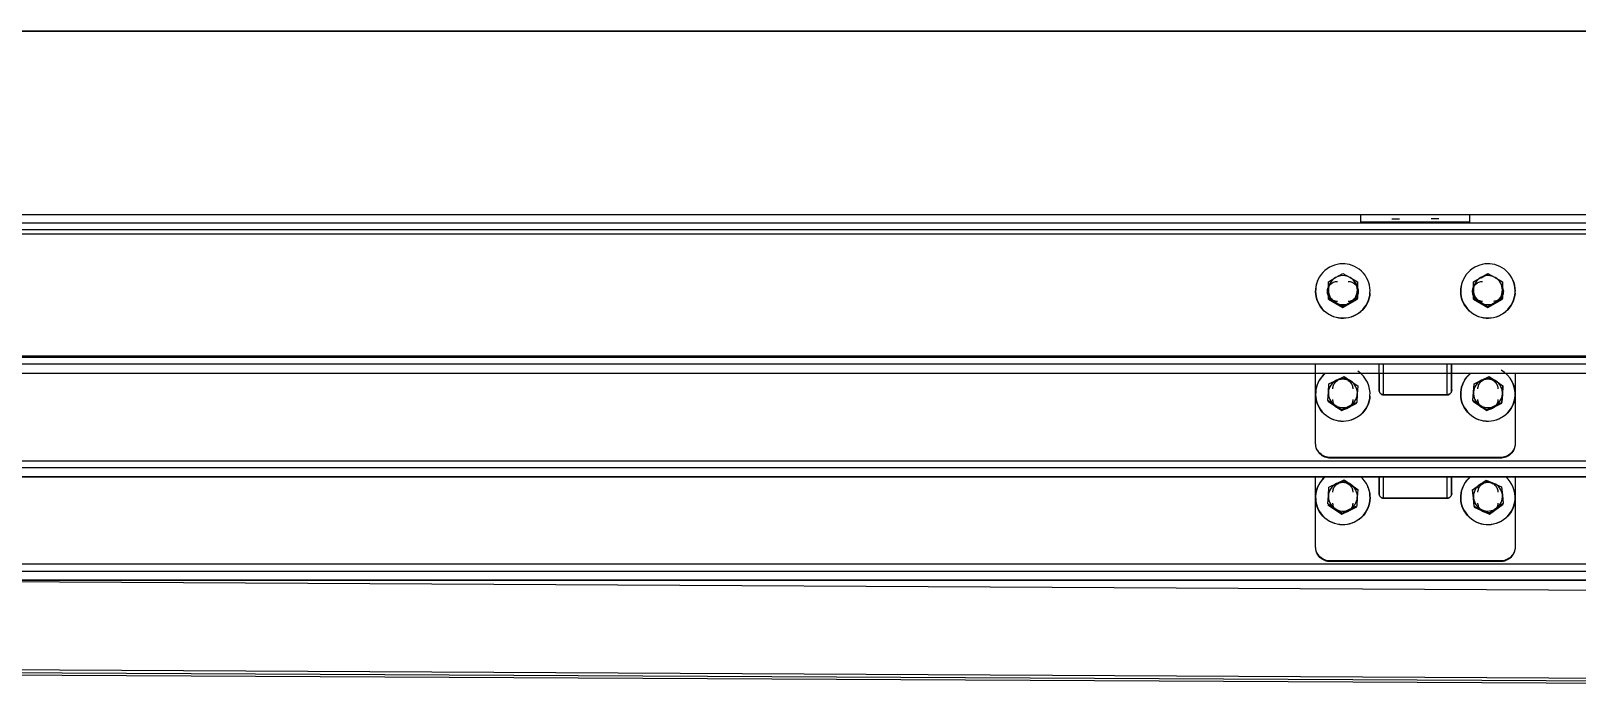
# Model space of a CAD drawing. Header units: millimetres. Extents: x 4625 to 14334, y 16216 to 31562.
# Drawn here: x 11827 to 12679, y 24731 to 25095 of the extents above; entities that cross this region are included whole.
import ezdxf

# ---------------------------------------------------------------- set-up
doc = ezdxf.new("R2010")
doc.units = ezdxf.units.MM
doc.header["$LTSCALE"] = 3
doc.layers.add('Default', color=7, linetype='Continuous')

msp = doc.modelspace()

# ---------------------------------------------------------------- linework, layer by layer
at = {"layer": 'Default'}
for p, q in [((10921.65, 25094.55), (13468.15, 25094.55)), ((10921.65, 25094.41), (13468.15, 25094.41)), ((10919.65, 24993.3), (13470.15, 24993.3)), ((13470.15, 24988.49), (10919.65, 24988.49)), ((12560.15, 24989.02), (12560.15, 24993.01)), ((12620.15, 24989.02), (12560.15, 24989.02)), ((12577.15, 24991.01), (12581.4, 24991.01)), ((12603.15, 24991.01), (12598.9, 24991.01)), ((12620.15, 24989.02), (12620.15, 24993.01)), ((10959.65, 24985.14), (13384.65, 24985.14)), ((13384.65, 24982.48), (10959.65, 24982.48)), ((12558.15, 24946.58), (12558.15, 24955.8)), ((12630.15, 24960.41), (12626.34, 24958.21)), ((12630.15, 24960.8), (12630.15, 24959.62)), ((12542.15, 24946.58), (12542.15, 24946.98)), ((12542.15, 24946.58), (12550.15, 24941.98)), ((12550.15, 24941.98), (12558.15, 24946.58)), ((12558.15, 24946.58), (12558.15, 24946.98)), ((12622.15, 24946.58), (12622.15, 24946.98)), ((12622.15, 24946.58), (12630.15, 24941.98)), ((12630.15, 24941.98), (12638.15, 24946.58)), ((12638.15, 24946.58), (12638.15, 24946.98)), ((12550.15, 24942.37), (12550.15, 24943.66)), ((13385.65, 24914.5), (10958.65, 24914.5)), ((13382.65, 24915.14), (10961.65, 24915.14)), ((13382.65, 24915), (10961.65, 24915)), ((13385.65, 24910.77), (10958.65, 24910.77)), ((13380.65, 24905.67), (10958.65, 24905.67)), ((13380.65, 24905.67), (10958.65, 24905.67)), ((12535.15, 24867.3), (12535.15, 24910.77)), ((12535.15, 24866.95), (12535.15, 24910.77)), ((12550.8, 24903.96), (12550.71, 24902.78)), ((12570, 24905.67), (12570, 24896.23)), ((12570.15, 24896.38), (12570.15, 24910.77)), ((12570.15, 24905.67), (12570.15, 24896.38)), ((12572.65, 24893.89), (12572.65, 24910.77)), ((12607.65, 24893.89), (12607.65, 24910.77)), ((12610.15, 24896.38), (12610.15, 24910.77)), ((12610.15, 24896.38), (12610.15, 24910.77)), ((12610.3, 24896.23), (12610.3, 24910.77)), ((12630.8, 24903.96), (12630.71, 24902.78)), ((12645.15, 24905.67), (12645.15, 24867.3)), ((12645.15, 24905.67), (12645.15, 24866.95)), ((12570, 24896.58), (12570, 24896.23)), ((12610.3, 24896.58), (12610.3, 24896.23)), ((12637.81, 24889.22), (12638.45, 24898.42)), ((12541.85, 24890.34), (12549.51, 24885.18)), ((12549.51, 24885.18), (12557.81, 24889.22)), ((12572.5, 24894.09), (12607.8, 24894.09)), ((12572.65, 24893.89), (12607.65, 24893.89)), ((12621.85, 24890.34), (12629.51, 24885.18)), ((12629.51, 24885.18), (12637.81, 24889.22)), ((10958.65, 24857.48), (13385.65, 24857.48)), ((10958.65, 24853.74), (13385.65, 24853.74)), ((12637.15, 24859.32), (12543.15, 24859.32)), ((12637.15, 24858.97), (12543.15, 24858.97)), ((10958.65, 24848.65), (13385.65, 24848.65)), ((13385.65, 24848.64), (10958.65, 24848.64)), ((12535.15, 24810.28), (12535.15, 24848.65)), ((12535.15, 24809.93), (12535.15, 24848.65)), ((12550.8, 24846.94), (12550.71, 24845.76)), ((12558.45, 24841.39), (12554.81, 24843.84)), ((12570, 24848.65), (12570, 24839.21)), ((12570.15, 24839.35), (12570.15, 24848.65)), ((12570.15, 24848.65), (12570.15, 24839.35)), ((12572.65, 24836.86), (12572.65, 24848.65)), ((12607.65, 24836.86), (12607.65, 24848.65)), ((12610.15, 24839.35), (12610.15, 24848.65)), ((12610.15, 24839.35), (12610.15, 24848.65)), ((12610.3, 24839.21), (12610.3, 24848.65)), ((12629.23, 24846.92), (12629.36, 24845.74)), ((12645.15, 24848.65), (12645.15, 24810.28)), ((12645.15, 24848.65), (12645.15, 24809.93)), ((12570, 24839.55), (12570, 24839.21)), ((12572.5, 24837.06), (12607.8, 24837.06)), ((12572.65, 24836.86), (12607.65, 24836.86)), ((12610.3, 24839.55), (12610.3, 24839.21)), ((12621.73, 24841.14), (12622.65, 24831.97)), ((12541.85, 24833.31), (12549.51, 24828.16)), ((12549.51, 24828.16), (12557.81, 24832.2)), ((12622.65, 24831.97), (12631.07, 24828.18)), ((12631.07, 24828.18), (12638.57, 24833.56)), ((12635.65, 24834.22), (12635.65, 24833.87)), ((12637.15, 24802.3), (12543.15, 24802.3)), ((12637.15, 24801.95), (12543.15, 24801.95)), ((13380.65, 24800.45), (10958.65, 24800.45)), ((10958.65, 24796.71), (13385.65, 24796.71)), ((11488.82, 24792.56), (13373.59, 24782.69)), ((11488.82, 24792.56), (13373.59, 24782.69)), ((13380.65, 24791.62), (10958.65, 24791.62)), ((13380.65, 24791.61), (10958.65, 24791.61)), ((13389.15, 24731.11), (10955.15, 24743.85)), ((10957.63, 24746.84), (13389.15, 24734.11)), ((10957.63, 24745.34), (13389.15, 24732.61))]:
    msp.add_line(p, q, dxfattribs=at)
for points in [[(12565.11, 24950.15, 0), (12565.15, 24951.49, 0), (12565.06, 24952.88, 0), (12564.83, 24954.3, 0), (12564.45, 24955.72, 0), (12563.92, 24957.12, 0), (12563.25, 24958.49, 0), (12562.43, 24959.79, 0), (12561.47, 24961.01, 0), (12560.4, 24962.12, 0), (12559.22, 24963.11, 0), (12557.95, 24963.97, 0), (12556.63, 24964.69, 0), (12555.27, 24965.26, 0), (12553.9, 24965.68, 0), (12552.54, 24965.96, 0), (12551.2, 24966.12, 0), (12549.85, 24966.15, 0), (12548.46, 24966.06, 0), (12547.04, 24965.83, 0), (12545.62, 24965.46, 0), (12544.21, 24964.93, 0), (12542.84, 24964.26, 0), (12541.53, 24963.44, 0), (12540.31, 24962.48, 0), (12539.19, 24961.41, 0), (12538.2, 24960.23, 0), (12537.34, 24958.97, 0), (12536.62, 24957.66, 0), (12536.05, 24956.3, 0), (12535.63, 24954.93, 0), (12535.34, 24953.57, 0), (12535.19, 24952.24, 0)], [(12645.11, 24950.15, 0), (12645.15, 24951.49, 0), (12645.06, 24952.88, 0), (12644.83, 24954.3, 0), (12644.45, 24955.72, 0), (12643.92, 24957.12, 0), (12643.25, 24958.49, 0), (12642.43, 24959.79, 0), (12641.47, 24961.01, 0), (12640.4, 24962.12, 0), (12639.22, 24963.11, 0), (12637.95, 24963.97, 0), (12636.63, 24964.69, 0), (12635.27, 24965.26, 0), (12633.9, 24965.68, 0), (12632.54, 24965.96, 0), (12631.2, 24966.12, 0), (12629.85, 24966.15, 0), (12628.46, 24966.06, 0), (12627.04, 24965.83, 0), (12625.62, 24965.46, 0), (12624.21, 24964.93, 0), (12622.84, 24964.26, 0), (12621.53, 24963.44, 0), (12620.31, 24962.48, 0), (12619.19, 24961.41, 0), (12618.2, 24960.23, 0), (12617.34, 24958.97, 0), (12616.62, 24957.66, 0), (12616.05, 24956.3, 0), (12615.63, 24954.93, 0), (12615.34, 24953.57, 0), (12615.19, 24952.24, 0)], [(12535.19, 24952.1, 0), (12535.35, 24953.51, 0), (12535.67, 24954.95, 0), (12536.14, 24956.39, 0), (12536.77, 24957.81, 0)], [(12547.15, 24945.43, 0), (12546.63, 24945.45, 0), (12546.1, 24945.53, 0), (12545.58, 24945.66, 0), (12545.06, 24945.84, 0), (12544.56, 24946.07, 0), (12544.09, 24946.36, 0), (12543.65, 24946.68, 0), (12543.24, 24947.05, 0), (12542.88, 24947.45, 0), (12542.57, 24947.88, 0), (12542.3, 24948.32, 0), (12542.08, 24948.79, 0), (12541.9, 24949.3, 0), (12541.76, 24949.82, 0), (12541.68, 24950.36, 0), (12541.65, 24950.91, 0), (12541.68, 24951.46, 0), (12541.76, 24952, 0), (12541.9, 24952.53, 0), (12542.08, 24953.03, 0), (12542.3, 24953.51, 0), (12542.57, 24953.95, 0), (12542.88, 24954.37, 0), (12543.24, 24954.77, 0), (12543.65, 24955.14, 0), (12544.09, 24955.47, 0), (12544.56, 24955.75, 0), (12545.06, 24955.99, 0), (12545.58, 24956.17, 0), (12546.1, 24956.3, 0), (12546.63, 24956.37, 0), (12547.15, 24956.4, 0)], [(12542.15, 24956.2, 0), (12546.15, 24958.55, 0)], [(12546.15, 24958.55, 0), (12545.31, 24957.99, 0), (12544.52, 24957.31, 0), (12543.82, 24956.51, 0), (12543.22, 24955.63, 0), (12542.75, 24954.67, 0), (12542.41, 24953.67, 0), (12542.22, 24952.65, 0), (12542.15, 24951.64, 0)], [(12542.15, 24951.64, 0), (12542.15, 24956.2, 0)], [(12546.15, 24958.55, 0), (12550.15, 24960.8, 0)], [(12554.15, 24958.55, 0), (12553.24, 24959, 0), (12552.26, 24959.34, 0), (12551.22, 24959.55, 0), (12550.15, 24959.62, 0), (12549.08, 24959.55, 0), (12548.05, 24959.34, 0), (12547.06, 24959, 0), (12546.15, 24958.55, 0)], [(12550.15, 24960.8, 0), (12554.15, 24958.55, 0)], [(12553.15, 24956.4, 0), (12553.65, 24956.38, 0), (12554.15, 24956.31, 0), (12554.66, 24956.19, 0), (12555.18, 24956.01, 0), (12555.68, 24955.79, 0), (12556.16, 24955.51, 0), (12556.62, 24955.17, 0), (12557.04, 24954.79, 0), (12557.42, 24954.37, 0), (12557.75, 24953.92, 0), (12558.04, 24953.43, 0), (12558.27, 24952.93, 0), (12558.44, 24952.42, 0), (12558.56, 24951.91, 0), (12558.63, 24951.41, 0), (12558.65, 24950.91, 0), (12558.63, 24950.42, 0), (12558.56, 24949.91, 0), (12558.44, 24949.4, 0), (12558.27, 24948.89, 0), (12558.04, 24948.39, 0), (12557.75, 24947.91, 0), (12557.42, 24947.45, 0), (12557.04, 24947.03, 0), (12556.62, 24946.65, 0), (12556.16, 24946.32, 0), (12555.68, 24946.04, 0), (12555.18, 24945.81, 0), (12554.66, 24945.64, 0), (12554.15, 24945.52, 0), (12553.65, 24945.45, 0), (12553.15, 24945.43, 0)], [(12554.15, 24958.55, 0), (12558.15, 24956.2, 0)], [(12558.15, 24951.64, 0), (12558.09, 24952.65, 0), (12557.89, 24953.67, 0), (12557.55, 24954.67, 0), (12557.08, 24955.63, 0), (12556.48, 24956.51, 0), (12555.78, 24957.31, 0), (12555, 24957.99, 0), (12554.15, 24958.55, 0)], [(12558.15, 24956.2, 0), (12558.15, 24951.64, 0)], [(12615.19, 24952.1, 0), (12615.36, 24953.53, 0), (12615.68, 24954.99, 0), (12616.16, 24956.46, 0), (12616.82, 24957.9, 0)], [(12627.15, 24945.43, 0), (12626.66, 24945.45, 0), (12626.15, 24945.52, 0), (12625.64, 24945.64, 0), (12625.13, 24945.81, 0), (12624.63, 24946.04, 0), (12624.14, 24946.32, 0), (12623.68, 24946.65, 0), (12623.26, 24947.03, 0), (12622.88, 24947.45, 0), (12622.55, 24947.91, 0), (12622.27, 24948.39, 0), (12622.04, 24948.89, 0), (12621.86, 24949.4, 0), (12621.74, 24949.91, 0), (12621.67, 24950.42, 0), (12621.65, 24950.91, 0), (12621.67, 24951.41, 0), (12621.74, 24951.91, 0), (12621.86, 24952.42, 0), (12622.04, 24952.93, 0), (12622.27, 24953.43, 0), (12622.55, 24953.92, 0), (12622.88, 24954.37, 0), (12623.26, 24954.79, 0), (12623.68, 24955.17, 0), (12624.14, 24955.51, 0), (12624.63, 24955.79, 0), (12625.13, 24956.01, 0), (12625.64, 24956.19, 0), (12626.15, 24956.31, 0), (12626.66, 24956.38, 0), (12627.15, 24956.4, 0)], [(12626.15, 24958.55, 0), (12625.31, 24957.99, 0), (12624.52, 24957.31, 0), (12623.82, 24956.51, 0), (12623.22, 24955.63, 0), (12622.75, 24954.67, 0), (12622.41, 24953.67, 0), (12622.22, 24952.65, 0), (12622.15, 24951.64, 0)], [(12622.15, 24956.2, 0), (12626.15, 24958.55, 0)], [(12622.15, 24951.64, 0), (12622.15, 24956.2, 0)], [(12626.15, 24958.55, 0), (12630.15, 24960.8, 0)], [(12630.15, 24959.62, 0), (12629.08, 24959.55, 0), (12628.05, 24959.34, 0), (12627.06, 24959, 0), (12626.15, 24958.55, 0)], [(12630.15, 24960.8, 0), (12634.15, 24958.55, 0)], [(12634.15, 24958.55, 0), (12633.24, 24959, 0), (12632.26, 24959.34, 0), (12631.22, 24959.55, 0), (12630.15, 24959.62, 0)], [(12638.15, 24951.64, 0), (12638.09, 24952.65, 0), (12637.89, 24953.67, 0), (12637.55, 24954.67, 0), (12637.08, 24955.63, 0), (12636.48, 24956.51, 0), (12635.78, 24957.31, 0), (12635, 24957.99, 0), (12634.15, 24958.55, 0)], [(12634.15, 24958.55, 0), (12638.15, 24956.2, 0)], [(12638.15, 24956.2, 0), (12638.15, 24951.64, 0)], [(12643.72, 24957.44, 0), (12644.35, 24955.87, 0), (12644.8, 24954.27, 0), (12645.06, 24952.68, 0), (12645.15, 24951.12, 0)], [(12535.19, 24952.24, 0), (12535.15, 24950.89, 0), (12535.25, 24949.5, 0), (12535.48, 24948.09, 0), (12535.85, 24946.67, 0), (12536.38, 24945.26, 0), (12537.05, 24943.9, 0), (12537.88, 24942.59, 0), (12538.83, 24941.37, 0), (12539.91, 24940.26, 0), (12541.09, 24939.27, 0), (12542.35, 24938.41, 0), (12543.67, 24937.7, 0), (12545.03, 24937.13, 0), (12546.4, 24936.7, 0), (12547.76, 24936.42, 0), (12549.11, 24936.26, 0), (12550.45, 24936.23, 0), (12551.85, 24936.32, 0), (12553.26, 24936.55, 0), (12554.69, 24936.93, 0), (12556.09, 24937.45, 0), (12557.46, 24938.13, 0), (12558.77, 24938.95, 0), (12559.99, 24939.9, 0), (12561.11, 24940.97, 0), (12562.1, 24942.15, 0), (12562.96, 24943.41, 0), (12563.68, 24944.73, 0), (12564.25, 24946.08, 0), (12564.67, 24947.45, 0), (12564.96, 24948.81, 0), (12565.11, 24950.15, 0)], [(12565.11, 24950.01, 0), (12564.96, 24948.67, 0), (12564.67, 24947.31, 0), (12564.25, 24945.94, 0), (12563.68, 24944.59, 0), (12562.96, 24943.27, 0), (12562.1, 24942.01, 0), (12561.11, 24940.83, 0), (12559.99, 24939.76, 0), (12558.77, 24938.81, 0), (12557.46, 24937.99, 0), (12556.09, 24937.31, 0), (12554.69, 24936.79, 0), (12553.26, 24936.41, 0), (12551.85, 24936.18, 0), (12550.45, 24936.09, 0), (12549.11, 24936.13, 0), (12547.76, 24936.28, 0), (12546.4, 24936.56, 0), (12545.03, 24936.99, 0), (12543.67, 24937.56, 0), (12542.35, 24938.27, 0), (12541.09, 24939.13, 0), (12539.91, 24940.12, 0), (12538.83, 24941.24, 0), (12537.88, 24942.45, 0), (12537.05, 24943.76, 0), (12536.38, 24945.12, 0), (12535.85, 24946.53, 0), (12535.48, 24947.95, 0), (12535.25, 24949.36, 0), (12535.15, 24950.75, 0), (12535.19, 24952.1, 0)], [(12542.15, 24946.98, 0), (12542.15, 24951.64, 0)], [(12542.15, 24951.64, 0), (12542.22, 24950.63, 0), (12542.41, 24949.61, 0), (12542.75, 24948.61, 0), (12543.22, 24947.65, 0), (12543.82, 24946.76, 0), (12544.52, 24945.97, 0), (12545.31, 24945.29, 0), (12546.15, 24944.73, 0)], [(12546.15, 24944.73, 0), (12542.15, 24946.98, 0)], [(12554.15, 24944.73, 0), (12555, 24945.29, 0), (12555.78, 24945.97, 0), (12556.48, 24946.76, 0), (12557.08, 24947.65, 0), (12557.55, 24948.61, 0), (12557.89, 24949.61, 0), (12558.09, 24950.63, 0), (12558.15, 24951.64, 0)], [(12558.15, 24946.98, 0), (12554.15, 24944.73, 0)], [(12558.15, 24951.64, 0), (12558.15, 24946.98, 0)], [(12615.19, 24952.24, 0), (12615.15, 24950.89, 0), (12615.25, 24949.5, 0), (12615.48, 24948.09, 0), (12615.85, 24946.67, 0), (12616.38, 24945.26, 0), (12617.05, 24943.9, 0), (12617.88, 24942.59, 0), (12618.83, 24941.37, 0), (12619.91, 24940.26, 0), (12621.09, 24939.27, 0), (12622.35, 24938.41, 0), (12623.67, 24937.7, 0), (12625.03, 24937.13, 0), (12626.4, 24936.7, 0), (12627.76, 24936.42, 0), (12629.11, 24936.26, 0), (12630.45, 24936.23, 0), (12631.85, 24936.32, 0), (12633.26, 24936.55, 0), (12634.69, 24936.93, 0), (12636.09, 24937.45, 0), (12637.46, 24938.13, 0), (12638.77, 24938.95, 0), (12639.99, 24939.9, 0), (12641.11, 24940.97, 0), (12642.1, 24942.15, 0), (12642.96, 24943.41, 0), (12643.68, 24944.73, 0), (12644.25, 24946.08, 0), (12644.67, 24947.45, 0), (12644.96, 24948.81, 0), (12645.11, 24950.15, 0)], [(12645.11, 24950.01, 0), (12644.96, 24948.67, 0), (12644.67, 24947.31, 0), (12644.25, 24945.94, 0), (12643.68, 24944.59, 0), (12642.96, 24943.27, 0), (12642.1, 24942.01, 0), (12641.11, 24940.83, 0), (12639.99, 24939.76, 0), (12638.77, 24938.81, 0), (12637.46, 24937.99, 0), (12636.09, 24937.31, 0), (12634.69, 24936.79, 0), (12633.26, 24936.41, 0), (12631.85, 24936.18, 0), (12630.45, 24936.09, 0), (12629.11, 24936.13, 0), (12627.76, 24936.28, 0), (12626.4, 24936.56, 0), (12625.03, 24936.99, 0), (12623.67, 24937.56, 0), (12622.35, 24938.27, 0), (12621.09, 24939.13, 0), (12619.91, 24940.12, 0), (12618.83, 24941.24, 0), (12617.88, 24942.45, 0), (12617.05, 24943.76, 0), (12616.38, 24945.12, 0), (12615.85, 24946.53, 0), (12615.48, 24947.95, 0), (12615.25, 24949.36, 0), (12615.15, 24950.75, 0), (12615.19, 24952.1, 0)], [(12622.15, 24951.64, 0), (12622.22, 24950.63, 0), (12622.41, 24949.61, 0), (12622.75, 24948.61, 0), (12623.22, 24947.65, 0), (12623.82, 24946.76, 0), (12624.52, 24945.97, 0), (12625.31, 24945.29, 0), (12626.15, 24944.73, 0)], [(12622.15, 24946.98, 0), (12622.15, 24951.64, 0)], [(12626.15, 24944.73, 0), (12622.15, 24946.98, 0)], [(12637.87, 24953.73, 0), (12638.21, 24953.06, 0), (12638.45, 24952.37, 0), (12638.6, 24951.69, 0), (12638.65, 24951.01, 0), (12638.62, 24950.35, 0), (12638.51, 24949.66, 0), (12638.3, 24948.97, 0), (12637.99, 24948.3, 0), (12637.58, 24947.66, 0), (12637.08, 24947.07, 0), (12636.51, 24946.57, 0), (12635.87, 24946.15, 0), (12635.2, 24945.82, 0), (12634.51, 24945.6, 0), (12633.82, 24945.47, 0), (12633.15, 24945.43, 0)], [(12634.15, 24944.73, 0), (12635, 24945.29, 0), (12635.78, 24945.97, 0), (12636.48, 24946.76, 0), (12637.08, 24947.65, 0), (12637.55, 24948.61, 0), (12637.89, 24949.61, 0), (12638.09, 24950.63, 0), (12638.15, 24951.64, 0)], [(12638.15, 24946.98, 0), (12634.15, 24944.73, 0)], [(12638.15, 24951.64, 0), (12638.15, 24946.98, 0)], [(12546.15, 24944.73, 0), (12547.06, 24944.28, 0), (12548.05, 24943.94, 0), (12549.08, 24943.73, 0), (12550.15, 24943.66, 0)], [(12550.15, 24942.37, 0), (12546.15, 24944.73, 0)], [(12550.15, 24943.66, 0), (12551.22, 24943.73, 0), (12552.26, 24943.94, 0), (12553.24, 24944.28, 0), (12554.15, 24944.73, 0)], [(12554.15, 24944.73, 0), (12550.15, 24942.37, 0)], [(12630.15, 24942.37, 0), (12626.15, 24944.73, 0)], [(12626.15, 24944.73, 0), (12627.06, 24944.28, 0), (12628.05, 24943.94, 0), (12629.08, 24943.73, 0), (12630.15, 24943.66, 0), (12631.22, 24943.73, 0), (12632.26, 24943.94, 0), (12633.24, 24944.28, 0), (12634.15, 24944.73, 0)], [(12634.15, 24944.73, 0), (12630.15, 24942.37, 0)], [(12540.32, 24905.67, 0), (12539.2, 24904.6, 0), (12538.2, 24903.42, 0), (12537.34, 24902.16, 0), (12536.63, 24900.84, 0), (12536.05, 24899.49, 0), (12535.63, 24898.12, 0), (12535.34, 24896.76, 0), (12535.19, 24895.42, 0)], [(12537.22, 24901.82, 0), (12538.68, 24903.87, 0), (12540.48, 24905.67, 0)], [(12546.64, 24901.99, 0), (12550.8, 24903.96, 0)], [(12550.8, 24903.96, 0), (12554.62, 24901.44, 0)], [(12565.11, 24893.33, 0), (12565.13, 24895.14, 0), (12564.92, 24897.02, 0), (12564.44, 24898.92, 0), (12563.71, 24900.79, 0), (12562.7, 24902.57, 0), (12561.45, 24904.22, 0), (12559.98, 24905.68, 0), (12558.34, 24906.91, 0)], [(12620.32, 24905.67, 0), (12619.2, 24904.6, 0), (12618.2, 24903.42, 0), (12617.34, 24902.16, 0), (12616.63, 24900.84, 0), (12616.05, 24899.49, 0), (12615.63, 24898.12, 0), (12615.34, 24896.76, 0), (12615.19, 24895.42, 0)], [(12617.28, 24901.91, 0), (12618.71, 24903.91, 0), (12620.48, 24905.67, 0)], [(12626.64, 24901.99, 0), (12630.8, 24903.96, 0)], [(12630.8, 24903.96, 0), (12634.62, 24901.44, 0)], [(12645.11, 24893.33, 0), (12645.13, 24895.25, 0), (12644.87, 24897.24, 0), (12644.33, 24899.25, 0), (12643.49, 24901.22, 0), (12642.35, 24903.08, 0), (12640.95, 24904.76, 0), (12639.32, 24906.22, 0), (12637.52, 24907.41, 0)], [(12535.19, 24895.42, 0), (12535.15, 24894.07, 0), (12535.25, 24892.69, 0), (12535.48, 24891.27, 0), (12535.85, 24889.85, 0), (12536.38, 24888.45, 0), (12537.05, 24887.08, 0), (12537.88, 24885.78, 0), (12538.83, 24884.56, 0), (12539.91, 24883.44, 0), (12541.09, 24882.45, 0), (12542.35, 24881.6, 0), (12543.67, 24880.88, 0), (12545.03, 24880.31, 0), (12546.4, 24879.89, 0), (12547.76, 24879.6, 0), (12549.11, 24879.45, 0), (12550.45, 24879.41, 0), (12551.85, 24879.51, 0), (12553.26, 24879.74, 0), (12554.69, 24880.11, 0), (12556.09, 24880.64, 0), (12557.46, 24881.31, 0), (12558.77, 24882.13, 0), (12559.99, 24883.08, 0), (12561.11, 24884.16, 0), (12562.1, 24885.33, 0), (12562.96, 24886.59, 0), (12563.68, 24887.91, 0), (12564.25, 24889.26, 0), (12564.67, 24890.63, 0), (12564.96, 24891.99, 0), (12565.11, 24893.33, 0)], [(12565.11, 24893.19, 0), (12564.96, 24891.85, 0), (12564.67, 24890.49, 0), (12564.25, 24889.12, 0), (12563.68, 24887.77, 0), (12562.96, 24886.45, 0), (12562.1, 24885.19, 0), (12561.11, 24884.02, 0), (12559.99, 24882.94, 0), (12558.77, 24881.99, 0), (12557.46, 24881.17, 0), (12556.09, 24880.5, 0), (12554.69, 24879.97, 0), (12553.26, 24879.6, 0), (12551.85, 24879.37, 0), (12550.45, 24879.28, 0), (12549.11, 24879.31, 0), (12547.76, 24879.46, 0), (12546.4, 24879.75, 0), (12545.03, 24880.17, 0), (12543.67, 24880.74, 0), (12542.35, 24881.46, 0), (12541.09, 24882.31, 0), (12539.91, 24883.31, 0), (12538.83, 24884.42, 0), (12537.88, 24885.64, 0), (12537.05, 24886.94, 0), (12536.38, 24888.31, 0), (12535.85, 24889.71, 0), (12535.48, 24891.13, 0), (12535.25, 24892.55, 0), (12535.15, 24893.93, 0), (12535.19, 24895.28, 0)], [(12535.19, 24895.28, 0), (12535.35, 24896.63, 0), (12535.64, 24898.01, 0), (12536.07, 24899.4, 0), (12536.66, 24900.77, 0)], [(12541.85, 24890.73, 0), (12542.17, 24895.38, 0)], [(12542.17, 24895.38, 0), (12542.16, 24894.37, 0), (12542.29, 24893.33, 0), (12542.56, 24892.31, 0), (12542.96, 24891.32, 0), (12543.49, 24890.4, 0), (12544.14, 24889.56, 0), (12544.87, 24888.82, 0), (12545.68, 24888.21, 0)], [(12546.64, 24901.99, 0), (12545.76, 24901.49, 0), (12544.93, 24900.87, 0), (12544.18, 24900.13, 0), (12543.52, 24899.28, 0), (12542.98, 24898.36, 0), (12542.58, 24897.39, 0), (12542.31, 24896.38, 0), (12542.17, 24895.38, 0)], [(12542.17, 24895.38, 0), (12542.49, 24899.93, 0)], [(12542.49, 24899.93, 0), (12546.64, 24901.99, 0)], [(12544.65, 24897.23, 0), (12544.67, 24897.72, 0), (12544.74, 24898.23, 0), (12544.86, 24898.74, 0), (12545.04, 24899.25, 0), (12545.27, 24899.75, 0), (12545.55, 24900.23, 0), (12545.88, 24900.69, 0), (12546.26, 24901.11, 0), (12546.68, 24901.49, 0), (12547.14, 24901.82, 0), (12547.63, 24902.1, 0), (12548.13, 24902.33, 0), (12548.64, 24902.5, 0), (12549.15, 24902.62, 0), (12549.66, 24902.69, 0), (12550.15, 24902.72, 0), (12550.65, 24902.69, 0), (12551.15, 24902.62, 0), (12551.66, 24902.5, 0), (12552.18, 24902.33, 0), (12552.68, 24902.1, 0), (12553.16, 24901.82, 0), (12553.62, 24901.49, 0), (12554.04, 24901.11, 0), (12554.42, 24900.69, 0), (12554.75, 24900.23, 0), (12555.04, 24899.75, 0), (12555.27, 24899.25, 0), (12555.44, 24898.74, 0), (12555.56, 24898.23, 0), (12555.63, 24897.72, 0), (12555.65, 24897.23, 0)], [(12550.71, 24902.78, 0), (12549.64, 24902.79, 0), (12548.59, 24902.65, 0), (12547.58, 24902.38, 0), (12546.64, 24901.99, 0)], [(12554.62, 24901.44, 0), (12553.75, 24901.95, 0), (12552.79, 24902.36, 0), (12551.77, 24902.64, 0), (12550.71, 24902.78, 0)], [(12554.62, 24901.44, 0), (12558.45, 24898.81, 0)], [(12558.13, 24894.27, 0), (12558.14, 24895.28, 0), (12558.01, 24896.31, 0), (12557.75, 24897.33, 0), (12557.34, 24898.32, 0), (12556.81, 24899.25, 0), (12556.17, 24900.08, 0), (12555.43, 24900.82, 0), (12554.62, 24901.44, 0)], [(12558.45, 24898.81, 0), (12558.13, 24894.27, 0)], [(12570, 24896.58, 0), (12570.01, 24896.36, 0), (12570.04, 24896.13, 0), (12570.1, 24895.89, 0), (12570.18, 24895.66, 0), (12570.28, 24895.43, 0), (12570.41, 24895.22, 0), (12570.56, 24895.01, 0), (12570.73, 24894.82, 0), (12570.93, 24894.64, 0), (12571.13, 24894.49, 0), (12571.35, 24894.36, 0), (12571.58, 24894.26, 0), (12571.81, 24894.18, 0), (12572.05, 24894.13, 0), (12572.28, 24894.1, 0), (12572.5, 24894.09, 0)], [(12570.15, 24896.38, 0), (12570.16, 24896.16, 0), (12570.19, 24895.93, 0), (12570.25, 24895.69, 0), (12570.33, 24895.46, 0), (12570.43, 24895.24, 0), (12570.56, 24895.02, 0), (12570.71, 24894.81, 0), (12570.88, 24894.62, 0), (12571.08, 24894.44, 0), (12571.28, 24894.29, 0), (12571.5, 24894.17, 0), (12571.73, 24894.06, 0), (12571.96, 24893.98, 0), (12572.2, 24893.93, 0), (12572.43, 24893.9, 0), (12572.65, 24893.89, 0)], [(12607.65, 24893.89, 0), (12607.88, 24893.9, 0), (12608.11, 24893.93, 0), (12608.34, 24893.98, 0), (12608.57, 24894.06, 0), (12608.8, 24894.17, 0), (12609.02, 24894.29, 0), (12609.23, 24894.44, 0), (12609.42, 24894.62, 0), (12609.59, 24894.81, 0), (12609.74, 24895.02, 0), (12609.87, 24895.24, 0), (12609.98, 24895.46, 0), (12610.05, 24895.69, 0), (12610.11, 24895.93, 0), (12610.14, 24896.16, 0), (12610.15, 24896.38, 0)], [(12607.8, 24894.09, 0), (12608.03, 24894.1, 0), (12608.26, 24894.13, 0), (12608.49, 24894.18, 0), (12608.72, 24894.26, 0), (12608.95, 24894.36, 0), (12609.17, 24894.49, 0), (12609.38, 24894.64, 0), (12609.57, 24894.82, 0), (12609.74, 24895.01, 0), (12609.89, 24895.22, 0), (12610.02, 24895.43, 0), (12610.13, 24895.66, 0), (12610.2, 24895.89, 0), (12610.26, 24896.13, 0), (12610.29, 24896.36, 0), (12610.3, 24896.58, 0)], [(12615.19, 24895.42, 0), (12615.15, 24894.07, 0), (12615.25, 24892.69, 0), (12615.48, 24891.27, 0), (12615.85, 24889.85, 0), (12616.38, 24888.45, 0), (12617.05, 24887.08, 0), (12617.88, 24885.78, 0), (12618.83, 24884.56, 0), (12619.91, 24883.44, 0), (12621.09, 24882.45, 0), (12622.35, 24881.6, 0), (12623.67, 24880.88, 0), (12625.03, 24880.31, 0), (12626.4, 24879.89, 0), (12627.76, 24879.6, 0), (12629.11, 24879.45, 0), (12630.45, 24879.41, 0), (12631.85, 24879.51, 0), (12633.26, 24879.74, 0), (12634.69, 24880.11, 0), (12636.09, 24880.64, 0), (12637.46, 24881.31, 0), (12638.77, 24882.13, 0), (12639.99, 24883.08, 0), (12641.11, 24884.16, 0), (12642.1, 24885.33, 0), (12642.96, 24886.59, 0), (12643.68, 24887.91, 0), (12644.25, 24889.26, 0), (12644.67, 24890.63, 0), (12644.96, 24891.99, 0), (12645.11, 24893.33, 0)], [(12645.11, 24893.19, 0), (12644.96, 24891.85, 0), (12644.67, 24890.49, 0), (12644.25, 24889.12, 0), (12643.68, 24887.77, 0), (12642.96, 24886.45, 0), (12642.1, 24885.19, 0), (12641.11, 24884.02, 0), (12639.99, 24882.94, 0), (12638.77, 24881.99, 0), (12637.46, 24881.17, 0), (12636.09, 24880.5, 0), (12634.69, 24879.97, 0), (12633.26, 24879.6, 0), (12631.85, 24879.37, 0), (12630.45, 24879.28, 0), (12629.11, 24879.31, 0), (12627.76, 24879.46, 0), (12626.4, 24879.75, 0), (12625.03, 24880.17, 0), (12623.67, 24880.74, 0), (12622.35, 24881.46, 0), (12621.09, 24882.31, 0), (12619.91, 24883.31, 0), (12618.83, 24884.42, 0), (12617.88, 24885.64, 0), (12617.05, 24886.94, 0), (12616.38, 24888.31, 0), (12615.85, 24889.71, 0), (12615.48, 24891.13, 0), (12615.25, 24892.55, 0), (12615.15, 24893.93, 0), (12615.19, 24895.28, 0)], [(12615.19, 24895.28, 0), (12615.35, 24896.66, 0), (12615.65, 24898.06, 0), (12616.1, 24899.46, 0), (12616.7, 24900.85, 0)], [(12621.85, 24890.73, 0), (12622.17, 24895.38, 0)], [(12622.17, 24895.38, 0), (12622.16, 24894.37, 0), (12622.29, 24893.33, 0), (12622.56, 24892.31, 0), (12622.96, 24891.32, 0), (12623.49, 24890.4, 0), (12624.14, 24889.56, 0), (12624.87, 24888.82, 0), (12625.68, 24888.21, 0)], [(12626.64, 24901.99, 0), (12625.76, 24901.49, 0), (12624.93, 24900.87, 0), (12624.18, 24900.13, 0), (12623.52, 24899.28, 0), (12622.98, 24898.36, 0), (12622.58, 24897.39, 0), (12622.31, 24896.38, 0), (12622.17, 24895.38, 0)], [(12622.17, 24895.38, 0), (12622.49, 24899.93, 0)], [(12622.49, 24899.93, 0), (12626.64, 24901.99, 0)], [(12624.65, 24897.23, 0), (12624.67, 24897.72, 0), (12624.74, 24898.23, 0), (12624.86, 24898.74, 0), (12625.04, 24899.25, 0), (12625.27, 24899.75, 0), (12625.55, 24900.23, 0), (12625.88, 24900.69, 0), (12626.26, 24901.11, 0), (12626.68, 24901.49, 0), (12627.14, 24901.82, 0), (12627.63, 24902.1, 0), (12628.13, 24902.33, 0), (12628.64, 24902.5, 0), (12629.15, 24902.62, 0), (12629.66, 24902.69, 0), (12630.15, 24902.72, 0), (12630.65, 24902.69, 0), (12631.15, 24902.62, 0), (12631.66, 24902.5, 0), (12632.18, 24902.33, 0), (12632.68, 24902.1, 0), (12633.16, 24901.82, 0), (12633.62, 24901.49, 0), (12634.04, 24901.11, 0), (12634.42, 24900.69, 0), (12634.75, 24900.23, 0), (12635.04, 24899.75, 0), (12635.27, 24899.25, 0), (12635.44, 24898.74, 0), (12635.56, 24898.23, 0), (12635.63, 24897.72, 0), (12635.65, 24897.23, 0)], [(12630.71, 24902.78, 0), (12629.64, 24902.79, 0), (12628.59, 24902.65, 0), (12627.58, 24902.38, 0), (12626.64, 24901.99, 0)], [(12634.62, 24901.44, 0), (12633.75, 24901.95, 0), (12632.79, 24902.36, 0), (12631.77, 24902.64, 0), (12630.71, 24902.78, 0)], [(12638.13, 24894.27, 0), (12638.14, 24895.28, 0), (12638.01, 24896.31, 0), (12637.75, 24897.33, 0), (12637.34, 24898.32, 0), (12636.81, 24899.25, 0), (12636.17, 24900.08, 0), (12635.43, 24900.82, 0), (12634.62, 24901.44, 0)], [(12634.62, 24901.44, 0), (12638.45, 24898.81, 0)], [(12638.45, 24898.81, 0), (12638.13, 24894.27, 0)], [(12643.82, 24900.4, 0), (12644.41, 24898.88, 0), (12644.82, 24897.34, 0), (12645.07, 24895.81, 0), (12645.15, 24894.31, 0)], [(12545.68, 24888.21, 0), (12541.85, 24890.73, 0)], [(12555.65, 24891.24, 0), (12555.63, 24890.75, 0), (12555.56, 24890.24, 0), (12555.44, 24889.73, 0), (12555.27, 24889.22, 0), (12555.04, 24888.72, 0), (12554.75, 24888.24, 0), (12554.42, 24887.78, 0), (12554.04, 24887.36, 0), (12553.62, 24886.98, 0), (12553.16, 24886.65, 0), (12552.68, 24886.37, 0), (12552.18, 24886.14, 0), (12551.66, 24885.97, 0), (12551.15, 24885.85, 0), (12550.65, 24885.78, 0), (12550.15, 24885.76, 0), (12549.66, 24885.78, 0), (12549.15, 24885.85, 0), (12548.64, 24885.97, 0), (12548.13, 24886.14, 0), (12547.63, 24886.37, 0), (12547.14, 24886.65, 0), (12546.68, 24886.98, 0), (12546.26, 24887.36, 0), (12545.88, 24887.78, 0), (12545.55, 24888.24, 0), (12545.27, 24888.72, 0), (12545.04, 24889.22, 0), (12544.86, 24889.73, 0), (12544.74, 24890.24, 0), (12544.67, 24890.75, 0), (12544.65, 24891.24, 0)], [(12549.51, 24885.58, 0), (12545.68, 24888.21, 0)], [(12545.68, 24888.21, 0), (12546.55, 24887.69, 0), (12547.51, 24887.29, 0), (12548.53, 24887.01, 0), (12549.59, 24886.86, 0), (12550.66, 24886.86, 0), (12551.71, 24886.99, 0), (12552.72, 24887.26, 0), (12553.66, 24887.65, 0)], [(12553.66, 24887.65, 0), (12549.51, 24885.58, 0)], [(12553.66, 24887.65, 0), (12554.54, 24888.15, 0), (12555.37, 24888.77, 0), (12556.13, 24889.52, 0), (12556.78, 24890.36, 0), (12557.32, 24891.28, 0), (12557.73, 24892.26, 0), (12558, 24893.26, 0), (12558.13, 24894.27, 0)], [(12557.81, 24889.62, 0), (12553.66, 24887.65, 0)], [(12558.13, 24894.27, 0), (12557.81, 24889.62, 0)], [(12625.68, 24888.21, 0), (12621.85, 24890.73, 0)], [(12635.65, 24891.24, 0), (12635.63, 24890.75, 0), (12635.56, 24890.24, 0), (12635.44, 24889.73, 0), (12635.27, 24889.22, 0), (12635.04, 24888.72, 0), (12634.75, 24888.24, 0), (12634.42, 24887.78, 0), (12634.04, 24887.36, 0), (12633.62, 24886.98, 0), (12633.16, 24886.65, 0), (12632.68, 24886.37, 0), (12632.18, 24886.14, 0), (12631.66, 24885.97, 0), (12631.15, 24885.85, 0), (12630.65, 24885.78, 0), (12630.15, 24885.76, 0), (12629.66, 24885.78, 0), (12629.15, 24885.85, 0), (12628.64, 24885.97, 0), (12628.13, 24886.14, 0), (12627.63, 24886.37, 0), (12627.14, 24886.65, 0), (12626.68, 24886.98, 0), (12626.26, 24887.36, 0), (12625.88, 24887.78, 0), (12625.55, 24888.24, 0), (12625.27, 24888.72, 0), (12625.04, 24889.22, 0), (12624.86, 24889.73, 0), (12624.74, 24890.24, 0), (12624.67, 24890.75, 0), (12624.65, 24891.24, 0)], [(12629.51, 24885.58, 0), (12625.68, 24888.21, 0)], [(12625.68, 24888.21, 0), (12626.55, 24887.69, 0), (12627.51, 24887.29, 0), (12628.53, 24887.01, 0), (12629.59, 24886.86, 0), (12630.66, 24886.86, 0), (12631.71, 24886.99, 0), (12632.72, 24887.26, 0), (12633.66, 24887.65, 0)], [(12633.66, 24887.65, 0), (12629.51, 24885.58, 0)], [(12633.66, 24887.65, 0), (12634.54, 24888.15, 0), (12635.37, 24888.77, 0), (12636.13, 24889.52, 0), (12636.78, 24890.36, 0), (12637.32, 24891.28, 0), (12637.73, 24892.26, 0), (12638, 24893.26, 0), (12638.13, 24894.27, 0)], [(12637.81, 24889.62, 0), (12633.66, 24887.65, 0)], [(12638.13, 24894.27, 0), (12637.81, 24889.62, 0)], [(12543.15, 24859.32, 0), (12542.43, 24859.35, 0), (12541.7, 24859.45, 0), (12540.95, 24859.63, 0), (12540.21, 24859.88, 0), (12539.48, 24860.21, 0), (12538.77, 24860.62, 0), (12538.11, 24861.11, 0), (12537.49, 24861.66, 0), (12536.94, 24862.27, 0), (12536.46, 24862.93, 0), (12536.05, 24863.64, 0), (12535.71, 24864.36, 0), (12535.46, 24865.11, 0), (12535.29, 24865.85, 0), (12535.18, 24866.58, 0), (12535.15, 24867.3, 0)], [(12543.15, 24858.97, 0), (12542.43, 24859, 0), (12541.7, 24859.11, 0), (12540.95, 24859.28, 0), (12540.21, 24859.53, 0), (12539.48, 24859.86, 0), (12538.77, 24860.27, 0), (12538.11, 24860.76, 0), (12537.49, 24861.31, 0), (12536.94, 24861.92, 0), (12536.46, 24862.59, 0), (12536.05, 24863.29, 0), (12535.71, 24864.02, 0), (12535.46, 24864.76, 0), (12535.29, 24865.5, 0), (12535.18, 24866.24, 0), (12535.15, 24866.95, 0)], [(12645.15, 24867.3, 0), (12645.12, 24866.58, 0), (12645.02, 24865.85, 0), (12644.84, 24865.11, 0), (12644.59, 24864.36, 0), (12644.26, 24863.64, 0), (12643.85, 24862.93, 0), (12643.36, 24862.27, 0), (12642.81, 24861.66, 0), (12642.19, 24861.11, 0), (12641.53, 24860.62, 0), (12640.83, 24860.21, 0), (12640.1, 24859.88, 0), (12639.35, 24859.63, 0), (12638.61, 24859.45, 0), (12637.87, 24859.35, 0), (12637.15, 24859.32, 0)], [(12645.15, 24866.95, 0), (12645.12, 24866.24, 0), (12645.02, 24865.5, 0), (12644.84, 24864.76, 0), (12644.59, 24864.02, 0), (12644.26, 24863.29, 0), (12643.85, 24862.59, 0), (12643.36, 24861.92, 0), (12642.81, 24861.31, 0), (12642.19, 24860.76, 0), (12641.53, 24860.27, 0), (12640.83, 24859.86, 0), (12640.1, 24859.53, 0), (12639.35, 24859.28, 0), (12638.61, 24859.11, 0), (12637.87, 24859, 0), (12637.15, 24858.97, 0)], [(12540.32, 24848.65, 0), (12539.02, 24847.38, 0), (12537.89, 24845.97, 0), (12536.94, 24844.44, 0), (12536.19, 24842.83, 0), (12535.65, 24841.18, 0), (12535.31, 24839.52, 0), (12535.16, 24837.88, 0), (12535.19, 24836.31, 0)], [(12535.19, 24836.17, 0), (12535.17, 24837.99, 0), (12535.39, 24839.88, 0), (12535.87, 24841.8, 0), (12536.63, 24843.69, 0)], [(12537.19, 24844.75, 0), (12538.67, 24846.84, 0), (12540.48, 24848.65, 0)], [(12546.64, 24844.97, 0), (12545.76, 24844.47, 0), (12544.93, 24843.84, 0), (12544.18, 24843.1, 0), (12543.52, 24842.26, 0), (12542.98, 24841.34, 0), (12542.58, 24840.36, 0), (12542.31, 24839.36, 0), (12542.17, 24838.35, 0)], [(12542.49, 24842.9, 0), (12546.64, 24844.97, 0)], [(12544.65, 24840.2, 0), (12544.67, 24840.7, 0), (12544.74, 24841.2, 0), (12544.86, 24841.71, 0), (12545.04, 24842.22, 0), (12545.27, 24842.72, 0), (12545.55, 24843.2, 0), (12545.88, 24843.66, 0), (12546.26, 24844.08, 0), (12546.68, 24844.46, 0), (12547.14, 24844.79, 0), (12547.63, 24845.08, 0), (12548.13, 24845.3, 0), (12548.64, 24845.48, 0), (12549.15, 24845.6, 0), (12549.66, 24845.67, 0), (12550.15, 24845.69, 0), (12550.65, 24845.67, 0), (12551.15, 24845.6, 0), (12551.66, 24845.48, 0), (12552.18, 24845.3, 0), (12552.68, 24845.08, 0), (12553.16, 24844.79, 0), (12553.62, 24844.46, 0), (12554.04, 24844.08, 0), (12554.42, 24843.66, 0), (12554.75, 24843.2, 0), (12555.04, 24842.72, 0), (12555.27, 24842.22, 0), (12555.44, 24841.71, 0), (12555.56, 24841.2, 0), (12555.63, 24840.7, 0), (12555.65, 24840.2, 0)], [(12546.64, 24844.97, 0), (12550.8, 24846.94, 0)], [(12550.71, 24845.76, 0), (12549.64, 24845.76, 0), (12548.59, 24845.62, 0), (12547.58, 24845.35, 0), (12546.64, 24844.97, 0)], [(12554.62, 24844.41, 0), (12553.75, 24844.92, 0), (12552.79, 24845.33, 0), (12551.77, 24845.61, 0), (12550.71, 24845.76, 0)], [(12550.8, 24846.94, 0), (12554.62, 24844.41, 0)], [(12558.13, 24837.24, 0), (12558.14, 24838.25, 0), (12558.01, 24839.28, 0), (12557.75, 24840.31, 0), (12557.34, 24841.29, 0), (12556.81, 24842.22, 0), (12556.17, 24843.06, 0), (12555.43, 24843.79, 0), (12554.62, 24844.41, 0)], [(12554.62, 24844.41, 0), (12558.45, 24841.79, 0)], [(12565.11, 24838.39, 0), (12564.96, 24839.73, 0), (12564.67, 24841.09, 0), (12564.25, 24842.46, 0), (12563.68, 24843.82, 0), (12562.96, 24845.14, 0), (12562.1, 24846.4, 0), (12561.1, 24847.57, 0), (12559.99, 24848.65, 0)], [(12563.81, 24843.39, 0), (12564.33, 24842.1, 0), (12564.71, 24840.81, 0), (12564.97, 24839.52, 0), (12565.11, 24838.25, 0)], [(12620.32, 24848.65, 0), (12619.2, 24847.57, 0), (12618.2, 24846.4, 0), (12617.34, 24845.14, 0), (12616.63, 24843.82, 0), (12616.05, 24842.46, 0), (12615.63, 24841.09, 0), (12615.34, 24839.73, 0), (12615.19, 24838.39, 0)], [(12615.19, 24838.25, 0), (12615.35, 24839.62, 0), (12615.64, 24841, 0), (12616.08, 24842.39, 0), (12616.67, 24843.77, 0)], [(12617.25, 24844.84, 0), (12618.69, 24846.87, 0), (12620.48, 24848.65, 0)], [(12621.73, 24841.54, 0), (12625.48, 24844.28, 0)], [(12625.48, 24844.28, 0), (12624.7, 24843.63, 0), (12623.98, 24842.88, 0), (12623.36, 24842.02, 0), (12622.86, 24841.08, 0), (12622.49, 24840.08, 0), (12622.25, 24839.05, 0), (12622.15, 24838.01, 0), (12622.19, 24837, 0)], [(12624.65, 24840.2, 0), (12624.67, 24840.7, 0), (12624.74, 24841.2, 0), (12624.86, 24841.71, 0), (12625.04, 24842.22, 0), (12625.27, 24842.72, 0), (12625.55, 24843.2, 0), (12625.88, 24843.66, 0), (12626.26, 24844.08, 0), (12626.68, 24844.46, 0), (12627.14, 24844.79, 0), (12627.63, 24845.08, 0), (12628.13, 24845.3, 0), (12628.64, 24845.48, 0), (12629.15, 24845.6, 0), (12629.66, 24845.67, 0), (12630.15, 24845.69, 0), (12630.65, 24845.67, 0), (12631.15, 24845.6, 0), (12631.66, 24845.48, 0), (12632.18, 24845.3, 0), (12632.68, 24845.08, 0), (12633.16, 24844.79, 0), (12633.62, 24844.46, 0), (12634.04, 24844.08, 0), (12634.42, 24843.66, 0), (12634.75, 24843.2, 0), (12635.04, 24842.72, 0), (12635.27, 24842.22, 0), (12635.44, 24841.71, 0), (12635.56, 24841.2, 0), (12635.63, 24840.7, 0), (12635.65, 24840.2, 0)], [(12625.48, 24844.28, 0), (12629.23, 24846.92, 0)], [(12629.36, 24845.74, 0), (12628.3, 24845.56, 0), (12627.29, 24845.25, 0), (12626.34, 24844.81, 0), (12625.48, 24844.28, 0)], [(12629.23, 24846.92, 0), (12633.44, 24845.07, 0)], [(12633.44, 24845.07, 0), (12632.49, 24845.43, 0), (12631.48, 24845.67, 0), (12630.42, 24845.77, 0), (12629.36, 24845.74, 0)], [(12633.44, 24845.07, 0), (12637.65, 24843.12, 0)], [(12638.11, 24838.59, 0), (12637.95, 24839.59, 0), (12637.65, 24840.58, 0), (12637.21, 24841.55, 0), (12636.65, 24842.45, 0), (12635.97, 24843.28, 0), (12635.19, 24844, 0), (12634.34, 24844.6, 0), (12633.44, 24845.07, 0)], [(12645.11, 24836.31, 0), (12645.14, 24837.88, 0), (12644.99, 24839.52, 0), (12644.65, 24841.18, 0), (12644.11, 24842.83, 0), (12643.36, 24844.44, 0), (12642.41, 24845.97, 0), (12641.28, 24847.38, 0), (12639.99, 24848.65, 0)], [(12535.19, 24836.31, 0), (12535.34, 24834.97, 0), (12535.63, 24833.61, 0), (12536.05, 24832.24, 0), (12536.62, 24830.88, 0), (12537.34, 24829.57, 0), (12538.2, 24828.31, 0), (12539.19, 24827.13, 0), (12540.31, 24826.06, 0), (12541.53, 24825.1, 0), (12542.84, 24824.28, 0), (12544.21, 24823.61, 0), (12545.62, 24823.09, 0), (12547.04, 24822.71, 0), (12548.46, 24822.48, 0), (12549.85, 24822.39, 0), (12551.2, 24822.42, 0), (12552.54, 24822.58, 0), (12553.9, 24822.86, 0), (12555.27, 24823.29, 0), (12556.63, 24823.85, 0), (12557.95, 24824.57, 0), (12559.22, 24825.43, 0), (12560.4, 24826.42, 0), (12561.47, 24827.53, 0), (12562.43, 24828.75, 0), (12563.25, 24830.05, 0), (12563.92, 24831.42, 0), (12564.45, 24832.83, 0), (12564.83, 24834.25, 0), (12565.06, 24835.66, 0), (12565.15, 24837.05, 0), (12565.11, 24838.39, 0)], [(12565.11, 24838.25, 0), (12565.15, 24836.91, 0), (12565.06, 24835.52, 0), (12564.83, 24834.11, 0), (12564.45, 24832.69, 0), (12563.92, 24831.28, 0), (12563.25, 24829.92, 0), (12562.43, 24828.61, 0), (12561.47, 24827.39, 0), (12560.4, 24826.28, 0), (12559.22, 24825.29, 0), (12557.95, 24824.43, 0), (12556.63, 24823.72, 0), (12555.27, 24823.15, 0), (12553.9, 24822.72, 0), (12552.54, 24822.44, 0), (12551.2, 24822.28, 0), (12549.85, 24822.25, 0), (12548.46, 24822.34, 0), (12547.04, 24822.57, 0), (12545.62, 24822.95, 0), (12544.21, 24823.47, 0), (12542.84, 24824.14, 0), (12541.53, 24824.96, 0), (12540.31, 24825.92, 0), (12539.19, 24826.99, 0), (12538.2, 24828.17, 0), (12537.34, 24829.43, 0), (12536.62, 24830.74, 0), (12536.05, 24832.1, 0), (12535.63, 24833.47, 0), (12535.34, 24834.83, 0), (12535.19, 24836.17, 0)], [(12541.85, 24833.71, 0), (12542.17, 24838.35, 0)], [(12542.17, 24838.35, 0), (12542.16, 24837.34, 0), (12542.29, 24836.31, 0), (12542.56, 24835.29, 0), (12542.96, 24834.3, 0), (12543.49, 24833.37, 0), (12544.14, 24832.53, 0), (12544.87, 24831.8, 0), (12545.68, 24831.18, 0)], [(12542.17, 24838.35, 0), (12542.49, 24842.9, 0)], [(12553.66, 24830.62, 0), (12554.54, 24831.12, 0), (12555.37, 24831.75, 0), (12556.13, 24832.49, 0), (12556.78, 24833.33, 0), (12557.32, 24834.26, 0), (12557.73, 24835.23, 0), (12558, 24836.24, 0), (12558.13, 24837.24, 0)], [(12558.13, 24837.24, 0), (12557.81, 24832.59, 0)], [(12558.45, 24841.79, 0), (12558.13, 24837.24, 0)], [(12570, 24839.55, 0), (12570.01, 24839.33, 0), (12570.04, 24839.1, 0), (12570.1, 24838.87, 0), (12570.18, 24838.64, 0), (12570.28, 24838.41, 0), (12570.41, 24838.19, 0), (12570.56, 24837.98, 0), (12570.73, 24837.79, 0), (12570.93, 24837.62, 0), (12571.13, 24837.47, 0), (12571.35, 24837.34, 0), (12571.58, 24837.24, 0), (12571.81, 24837.16, 0), (12572.05, 24837.1, 0), (12572.28, 24837.07, 0), (12572.5, 24837.06, 0)], [(12570.15, 24839.35, 0), (12570.16, 24839.13, 0), (12570.19, 24838.9, 0), (12570.25, 24838.67, 0), (12570.33, 24838.44, 0), (12570.43, 24838.21, 0), (12570.56, 24837.99, 0), (12570.71, 24837.78, 0), (12570.88, 24837.59, 0), (12571.08, 24837.42, 0), (12571.28, 24837.27, 0), (12571.5, 24837.14, 0), (12571.73, 24837.04, 0), (12571.96, 24836.96, 0), (12572.2, 24836.9, 0), (12572.43, 24836.87, 0), (12572.65, 24836.86, 0)], [(12607.65, 24836.86, 0), (12607.88, 24836.87, 0), (12608.11, 24836.9, 0), (12608.34, 24836.96, 0), (12608.57, 24837.04, 0), (12608.8, 24837.14, 0), (12609.02, 24837.27, 0), (12609.23, 24837.42, 0), (12609.42, 24837.59, 0), (12609.59, 24837.78, 0), (12609.74, 24837.99, 0), (12609.87, 24838.21, 0), (12609.98, 24838.44, 0), (12610.05, 24838.67, 0), (12610.11, 24838.9, 0), (12610.14, 24839.13, 0), (12610.15, 24839.35, 0)], [(12607.8, 24837.06, 0), (12608.03, 24837.07, 0), (12608.26, 24837.1, 0), (12608.49, 24837.16, 0), (12608.72, 24837.24, 0), (12608.95, 24837.34, 0), (12609.17, 24837.47, 0), (12609.38, 24837.62, 0), (12609.57, 24837.79, 0), (12609.74, 24837.98, 0), (12609.89, 24838.19, 0), (12610.02, 24838.41, 0), (12610.13, 24838.64, 0), (12610.2, 24838.87, 0), (12610.26, 24839.1, 0), (12610.29, 24839.33, 0), (12610.3, 24839.55, 0)], [(12615.19, 24838.39, 0), (12615.15, 24837.05, 0), (12615.25, 24835.66, 0), (12615.48, 24834.25, 0), (12615.85, 24832.83, 0), (12616.38, 24831.42, 0), (12617.05, 24830.05, 0), (12617.88, 24828.75, 0), (12618.83, 24827.53, 0), (12619.91, 24826.42, 0), (12621.09, 24825.43, 0), (12622.35, 24824.57, 0), (12623.67, 24823.85, 0), (12625.03, 24823.29, 0), (12626.4, 24822.86, 0), (12627.76, 24822.58, 0), (12629.11, 24822.42, 0), (12630.45, 24822.39, 0), (12631.85, 24822.48, 0), (12633.26, 24822.71, 0), (12634.69, 24823.09, 0), (12636.09, 24823.61, 0), (12637.46, 24824.28, 0), (12638.77, 24825.1, 0), (12639.99, 24826.06, 0), (12641.11, 24827.13, 0), (12642.1, 24828.31, 0), (12642.96, 24829.57, 0), (12643.68, 24830.88, 0), (12644.25, 24832.24, 0), (12644.67, 24833.61, 0), (12644.96, 24834.97, 0), (12645.11, 24836.31, 0)], [(12645.11, 24836.17, 0), (12644.96, 24834.83, 0), (12644.67, 24833.47, 0), (12644.25, 24832.1, 0), (12643.68, 24830.74, 0), (12642.96, 24829.43, 0), (12642.1, 24828.17, 0), (12641.11, 24826.99, 0), (12639.99, 24825.92, 0), (12638.77, 24824.96, 0), (12637.46, 24824.14, 0), (12636.09, 24823.47, 0), (12634.69, 24822.95, 0), (12633.26, 24822.57, 0), (12631.85, 24822.34, 0), (12630.45, 24822.25, 0), (12629.11, 24822.28, 0), (12627.76, 24822.44, 0), (12626.4, 24822.72, 0), (12625.03, 24823.15, 0), (12623.67, 24823.72, 0), (12622.35, 24824.43, 0), (12621.09, 24825.29, 0), (12619.91, 24826.28, 0), (12618.83, 24827.39, 0), (12617.88, 24828.61, 0), (12617.05, 24829.92, 0), (12616.38, 24831.28, 0), (12615.85, 24832.69, 0), (12615.48, 24834.11, 0), (12615.25, 24835.52, 0), (12615.15, 24836.91, 0), (12615.19, 24838.25, 0)], [(12622.19, 24837, 0), (12621.73, 24841.54, 0)], [(12622.65, 24832.37, 0), (12622.19, 24837, 0)], [(12622.19, 24837, 0), (12622.36, 24836, 0), (12622.66, 24835.01, 0), (12623.09, 24834.04, 0), (12623.66, 24833.14, 0), (12624.34, 24832.32, 0), (12625.11, 24831.6, 0), (12625.96, 24831, 0), (12626.86, 24830.52, 0)], [(12634.82, 24831.32, 0), (12635.61, 24831.96, 0), (12636.32, 24832.71, 0), (12636.94, 24833.57, 0), (12637.44, 24834.51, 0), (12637.82, 24835.51, 0), (12638.05, 24836.54, 0), (12638.15, 24837.58, 0), (12638.11, 24838.59, 0)], [(12637.65, 24843.12, 0), (12638.11, 24838.59, 0)], [(12638.11, 24838.59, 0), (12638.57, 24833.95, 0)], [(12545.68, 24831.18, 0), (12541.85, 24833.71, 0)], [(12555.65, 24834.22, 0), (12555.63, 24833.72, 0), (12555.56, 24833.22, 0), (12555.44, 24832.71, 0), (12555.27, 24832.2, 0), (12555.04, 24831.7, 0), (12554.75, 24831.21, 0), (12554.42, 24830.76, 0), (12554.04, 24830.34, 0), (12553.62, 24829.96, 0), (12553.16, 24829.62, 0), (12552.68, 24829.34, 0), (12552.18, 24829.12, 0), (12551.66, 24828.94, 0), (12551.15, 24828.82, 0), (12550.65, 24828.75, 0), (12550.15, 24828.73, 0), (12549.66, 24828.75, 0), (12549.15, 24828.82, 0), (12548.64, 24828.94, 0), (12548.13, 24829.12, 0), (12547.63, 24829.34, 0), (12547.14, 24829.62, 0), (12546.68, 24829.96, 0), (12546.26, 24830.34, 0), (12545.88, 24830.76, 0), (12545.55, 24831.21, 0), (12545.27, 24831.7, 0), (12545.04, 24832.2, 0), (12544.86, 24832.71, 0), (12544.74, 24833.22, 0), (12544.67, 24833.72, 0), (12544.65, 24834.22, 0)], [(12549.51, 24828.55, 0), (12545.68, 24831.18, 0)], [(12545.68, 24831.18, 0), (12546.55, 24830.67, 0), (12547.51, 24830.26, 0), (12548.53, 24829.98, 0), (12549.59, 24829.83, 0), (12550.66, 24829.83, 0), (12551.71, 24829.97, 0), (12552.72, 24830.24, 0), (12553.66, 24830.62, 0)], [(12553.66, 24830.62, 0), (12549.51, 24828.55, 0)], [(12557.81, 24832.59, 0), (12553.66, 24830.62, 0)], [(12626.86, 24830.52, 0), (12622.65, 24832.37, 0)], [(12635.65, 24834.22, 0), (12635.63, 24833.72, 0), (12635.56, 24833.22, 0), (12635.44, 24832.71, 0), (12635.27, 24832.2, 0), (12635.04, 24831.7, 0), (12634.75, 24831.21, 0), (12634.42, 24830.76, 0), (12634.04, 24830.34, 0), (12633.62, 24829.96, 0), (12633.16, 24829.62, 0), (12632.68, 24829.34, 0), (12632.18, 24829.12, 0), (12631.66, 24828.94, 0), (12631.15, 24828.82, 0), (12630.65, 24828.75, 0), (12630.15, 24828.73, 0), (12629.66, 24828.75, 0), (12629.15, 24828.82, 0), (12628.64, 24828.94, 0), (12628.13, 24829.12, 0), (12627.63, 24829.34, 0), (12627.14, 24829.62, 0), (12626.68, 24829.96, 0), (12626.26, 24830.34, 0), (12625.88, 24830.76, 0), (12625.55, 24831.21, 0), (12625.27, 24831.7, 0), (12625.04, 24832.2, 0), (12624.86, 24832.71, 0), (12624.74, 24833.22, 0), (12624.67, 24833.72, 0), (12624.65, 24834.22, 0)], [(12626.86, 24830.52, 0), (12627.81, 24830.16, 0), (12628.82, 24829.93, 0), (12629.88, 24829.82, 0), (12630.95, 24829.85, 0), (12632, 24830.03, 0), (12633.01, 24830.34, 0), (12633.96, 24830.78, 0), (12634.82, 24831.32, 0)], [(12631.07, 24828.58, 0), (12626.86, 24830.52, 0)], [(12634.82, 24831.32, 0), (12631.07, 24828.58, 0)], [(12638.57, 24833.95, 0), (12634.82, 24831.32, 0)], [(12543.15, 24802.3, 0), (12542.43, 24802.33, 0), (12541.7, 24802.43, 0), (12540.95, 24802.6, 0), (12540.21, 24802.86, 0), (12539.48, 24803.19, 0), (12538.77, 24803.6, 0), (12538.11, 24804.08, 0), (12537.49, 24804.63, 0), (12536.94, 24805.25, 0), (12536.46, 24805.91, 0), (12536.05, 24806.61, 0), (12535.71, 24807.34, 0), (12535.46, 24808.08, 0), (12535.29, 24808.82, 0), (12535.18, 24809.56, 0), (12535.15, 24810.28, 0)], [(12543.15, 24801.95, 0), (12542.43, 24801.98, 0), (12541.7, 24802.08, 0), (12540.95, 24802.25, 0), (12540.21, 24802.51, 0), (12539.48, 24802.84, 0), (12538.77, 24803.25, 0), (12538.11, 24803.73, 0), (12537.49, 24804.28, 0), (12536.94, 24804.9, 0), (12536.46, 24805.56, 0), (12536.05, 24806.26, 0), (12535.71, 24806.99, 0), (12535.46, 24807.73, 0), (12535.29, 24808.47, 0), (12535.18, 24809.21, 0), (12535.15, 24809.93, 0)], [(12645.15, 24810.28, 0), (12645.12, 24809.56, 0), (12645.02, 24808.82, 0), (12644.84, 24808.08, 0), (12644.59, 24807.34, 0), (12644.26, 24806.61, 0), (12643.85, 24805.91, 0), (12643.36, 24805.25, 0), (12642.81, 24804.63, 0), (12642.19, 24804.08, 0), (12641.53, 24803.6, 0), (12640.83, 24803.19, 0), (12640.1, 24802.86, 0), (12639.35, 24802.6, 0), (12638.61, 24802.43, 0), (12637.87, 24802.33, 0), (12637.15, 24802.3, 0)], [(12645.15, 24809.93, 0), (12645.12, 24809.21, 0), (12645.02, 24808.47, 0), (12644.84, 24807.73, 0), (12644.59, 24806.99, 0), (12644.26, 24806.26, 0), (12643.85, 24805.56, 0), (12643.36, 24804.9, 0), (12642.81, 24804.28, 0), (12642.19, 24803.73, 0), (12641.53, 24803.25, 0), (12640.83, 24802.84, 0), (12640.1, 24802.51, 0), (12639.35, 24802.25, 0), (12638.61, 24802.08, 0), (12637.87, 24801.98, 0), (12637.15, 24801.95, 0)]]:
    msp.add_polyline3d(points, dxfattribs=at)

doc.saveas('drawing.dxf')
